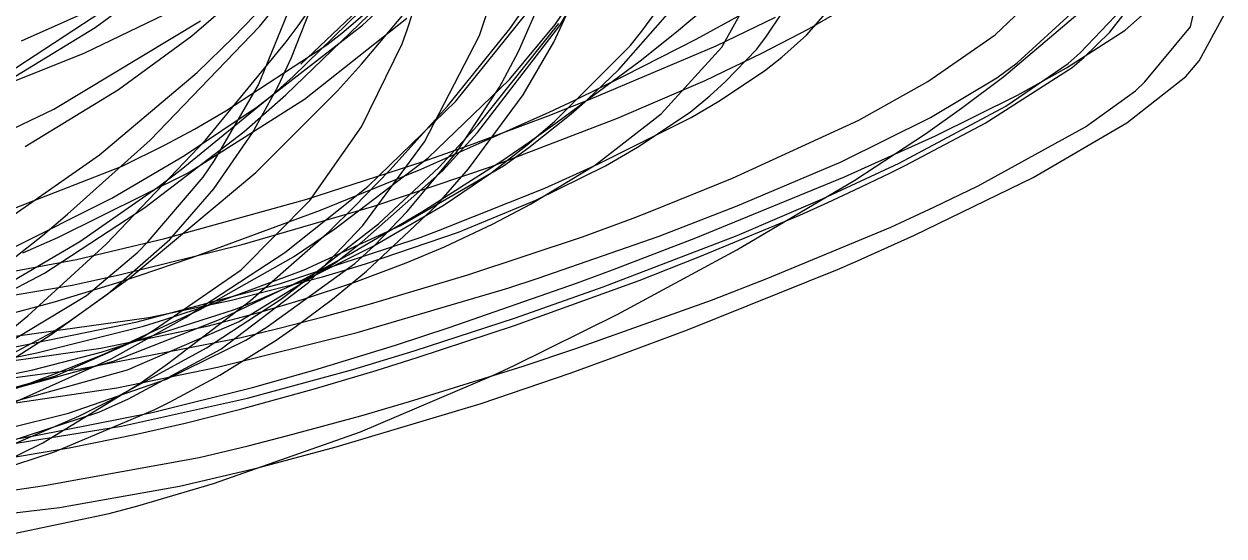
# Model space of a CAD drawing. Header units: metres. Extents: x -663 to 215, y -40 to 703.
# Drawn here: x 148.9 to 212, y 39.7 to 66.7 of the extents above; entities that cross this region are included whole.
import ezdxf

# ---------------------------------------------------------------- set-up
doc = ezdxf.new("R2010")
doc.units = ezdxf.units.M

msp = doc.modelspace()

# ---------------------------------------------------------------- linework, layer by layer
for p, q in [((163.327, 66.587, -1603.514), (167.858, 73.058, -1627.974)), ((161.286, 66.54, -1588.167), (166.168, 72.547, -1612.083)), ((172.867, 66.068, -1640.594), (174.925, 72.251, -1663.353)), ((174.45, 66.423, -1598.866), (177.587, 70.855, -1615.693)), ((176.841, 66.653, -1642.743), (179.821, 71.089, -1662.107)), ((165.626, 66.194, -1612.66), (170.258, 70.202, -1633.045)), ((174.91, 65.233, -1643.188), (177.064, 70.12, -1662.848)), ((177.092, 66.593, -1644.584), (179.2, 70.232, -1658.511)), ((176.767, 65.723, -1614.903), (178.685, 69.857, -1632.084)), ((183.234, 66.269, -1532.906), (187.661, 70.001, -1555.044)), ((152.636, 66.499, -1582.217), (156.546, 69.357, -1596.824)), ((162.975, 64.915, -1667.541), (164.55, 68.934, -1683.431)), ((163.056, 63.918, -1568.178), (168.279, 69.021, -1590.196)), ((166.714, 66.615, -1621.074), (169.588, 69.294, -1632.973)), ((206.832, 66.356, -1581.123), (209.931, 69.096, -1608.962)), ((148.768, 65.785, -1545.456), (155.03, 68.594, -1564.895)), ((161.242, 63.47, -1664.149), (163.397, 68.804, -1686.127)), ((162.677, 62.94, -1565.418), (168.347, 68.422, -1588.639)), ((185.618, 65.455, -1598.675), (187.402, 68.67, -1619.1)), ((190.073, 66.084, -1582.056), (192.013, 68.325, -1600.78)), ((190.181, 66.416, -1544.758), (194.016, 68.639, -1561.456)), ((199.998, 66.106, -1576.65), (202.493, 68.487, -1595.529)), ((147.401, 63.669, -1524.849), (153.5, 67.667, -1544.369)), ((159.929, 65.984, -1565.209), (161.595, 67.704, -1572.137)), ((166.649, 64.562, -1585.936), (169.502, 67.928, -1599.13)), ((169.079, 66.428, -1649.274), (169.608, 68.056, -1655.617)), ((171.622, 62.619, -1638.518), (175.9, 67.938, -1660.819)), ((180.185, 64.277, -1636.462), (183.544, 68.092, -1655.238)), ((181.401, 66.299, -1645.699), (182.625, 67.985, -1653.518)), ((184.255, 65.884, -1517.349), (188.163, 68.035, -1531.809)), ((200.448, 63.909, -1565.562), (204.795, 67.597, -1593.393)), ((210.274, 66.522, -1621.74), (210.566, 67.839, -1634.058)), ((152.091, 65.162, -1554.571), (156.297, 67.177, -1568.192)), ((157.72, 66.058, -1595.327), (159.245, 67.342, -1601.534)), ((163.458, 64.555, -1618.836), (166.147, 67.097, -1630.953)), ((163.657, 62.714, -1605.595), (169.034, 66.981, -1626.878)), ((185.316, 65.527, -1519.489), (188.438, 67.027, -1531.093)), ((187.967, 66.029, -1595.62), (188.777, 67.255, -1604.369)), ((201.139, 64.628, -1580.705), (204.185, 67.405, -1604.864)), ((204.461, 65.15, -1589.754), (206.678, 67.478, -1609.878)), ((206.014, 66.239, -1600.36), (206.701, 67.12, -1608.08)), ((210.73, 64.743, -1612.424), (212.028, 67.157, -1636.407)), ((147.336, 63.254, -1564.38), (152.636, 66.499, -1582.217)), ((150.46, 62.197, -1532.72), (158.187, 66.841, -1553.392)), ((155.534, 60.572, -1563.572), (161.286, 66.54, -1588.167)), ((161.166, 62.316, -1600.625), (166.714, 66.615, -1621.074)), ((162.693, 65.731, -1600.258), (163.327, 66.587, -1603.514)), ((168.794, 65.632, -1646.111), (169.079, 66.428, -1649.274)), ((171.181, 62.359, -1583.172), (174.45, 66.423, -1598.866)), ((172.755, 60.961, -1620.529), (177.092, 66.593, -1644.584)), ((172.782, 61.35, -1636.654), (177.033, 66.704, -1659.247)), ((174.441, 63.747, -1629.45), (176.841, 66.653, -1642.743)), ((180.789, 65.522, -1642.018), (181.401, 66.299, -1645.699)), ((187.721, 65.138, -1535.349), (190.181, 66.416, -1544.758)), ((203.749, 64.378, -1562.581), (206.832, 66.356, -1581.123)), ((207.871, 63.629, -1595.164), (210.274, 66.522, -1621.74)), ((153.874, 63.232, -1580.862), (157.72, 66.058, -1595.327)), ((158.005, 64.119, -1557.56), (159.929, 65.984, -1565.209)), ((158.455, 60.569, -1580.256), (162.693, 65.731, -1600.258)), ((164.838, 65.571, -1609.379), (165.626, 66.194, -1612.66)), ((169.971, 60.484, -1617.737), (172.867, 66.068, -1640.594)), ((175.152, 62.941, -1602.942), (176.767, 65.723, -1614.903)), ((180.468, 63.944, -1504.686), (184.255, 65.884, -1517.349)), ((181.318, 64.742, -1524.111), (183.234, 66.269, -1532.906)), ((187.447, 65.348, -1590.686), (187.967, 66.029, -1595.62)), ((188.76, 64.922, -1572.3), (190.073, 66.084, -1582.056)), ((196.455, 63.656, -1557.135), (199.998, 66.106, -1576.65)), ((204.649, 64.911, -1588.801), (206.014, 66.239, -1600.36)), ((147.456, 63.293, -1540.765), (152.091, 65.162, -1554.571)), ((159.524, 62.111, -1589.503), (164.838, 65.571, -1609.379)), ((166.654, 61.27, -1627.304), (168.794, 65.632, -1646.111)), ((173.914, 63.356, -1635.257), (174.91, 65.233, -1643.188)), ((176.802, 61.554, -1621.855), (180.789, 65.522, -1642.018)), ((178.686, 62.726, -1498.157), (185.316, 65.527, -1519.489)), ((182.419, 61.955, -1574.846), (185.618, 65.455, -1598.675)), ((184.73, 63.709, -1525.012), (187.721, 65.138, -1535.349)), ((185.793, 63.627, -1577.878), (187.447, 65.348, -1590.686)), ((203.826, 64.596, -1584.994), (204.461, 65.15, -1589.754)), ((162.277, 63.408, -1661.274), (162.975, 64.915, -1667.541)), ((165.384, 63.151, -1580.349), (166.649, 64.562, -1585.936)), ((176.966, 61.525, -1505.929), (181.318, 64.742, -1524.111)), ((187.862, 64.219, -1566.411), (188.76, 64.922, -1572.3)), ((200.074, 63.838, -1573.809), (201.139, 64.628, -1580.705)), ((200.552, 62.361, -1566.103), (203.826, 64.596, -1584.994)), ((204.035, 64.387, -1584.258), (204.649, 64.911, -1588.801)), ((210.021, 63.907, -1604.295), (210.73, 64.743, -1612.424)), ((152.866, 59.794, -1538.935), (158.005, 64.119, -1557.56)), ((162.066, 63.011, -1564.202), (163.056, 63.918, -1568.178)), ((177.909, 62.691, -1496.652), (180.468, 63.944, -1504.686)), ((178.549, 62.706, -1628.336), (180.185, 64.277, -1636.462)), ((185.449, 62.624, -1553.143), (187.862, 64.219, -1566.411)), ((196.595, 61.75, -1555.63), (200.074, 63.838, -1573.809)), ((198.227, 62.245, -1553.908), (200.448, 63.909, -1565.562)), ((199.467, 61.455, -1559.578), (204.035, 64.387, -1584.258)), ((201.158, 62.934, -1549.744), (203.749, 64.378, -1562.581)), ((206.916, 61.473, -1581.673), (210.021, 63.907, -1604.295)), ((148.957, 60.235, -1564.049), (153.874, 63.232, -1580.862)), ((158.92, 59.489, -1645.602), (161.242, 63.47, -1664.149)), ((160.923, 60.952, -1650.423), (162.277, 63.408, -1661.274)), ((161.099, 58.87, -1562.963), (165.384, 63.151, -1580.349)), ((170.167, 59.638, -1609.383), (174.441, 63.747, -1629.45)), ((171.635, 59.901, -1619.586), (173.914, 63.356, -1635.257)), ((180.124, 61.717, -1510.834), (184.73, 63.709, -1525.012)), ((184.987, 62.896, -1572.339), (185.793, 63.627, -1577.878)), ((192.818, 61.608, -1540.814), (196.455, 63.656, -1557.135)), ((204.741, 61.26, -1574.079), (207.375, 63.167, -1590.967)), ((207.375, 63.167, -1590.967), (207.871, 63.629, -1595.164)), ((157.172, 59.02, -1546.087), (162.066, 63.011, -1564.202)), ((157.535, 58.848, -1584.166), (163.657, 62.714, -1605.595)), ((160.456, 60.994, -1556.945), (162.677, 62.94, -1565.418)), ((166.995, 58.129, -1618.243), (171.622, 62.619, -1638.518)), ((172.277, 59.061, -1585.438), (175.152, 62.941, -1602.942)), ((176.479, 61.851, -1491.521), (178.686, 62.726, -1498.157)), ((176.534, 62.035, -1492.476), (177.909, 62.691, -1496.652)), ((177.689, 61.941, -1624.276), (178.549, 62.706, -1628.336)), ((183.942, 62.045, -1565.794), (184.987, 62.896, -1572.339)), ((184.004, 61.764, -1546.059), (185.449, 62.624, -1553.143)), ((196.845, 60.796, -1531.817), (201.158, 62.934, -1549.744)), ((141.546, 57.893, -1511.416), (150.46, 62.197, -1532.72)), ((157.338, 59.756, -1587.621), (161.166, 62.316, -1600.625)), ((157.866, 61.15, -1583.658), (159.524, 62.111, -1589.503)), ((168.153, 58.99, -1569.886), (171.181, 62.359, -1583.172)), ((169.786, 59.043, -1473.669), (176.534, 62.035, -1492.476)), ((175.456, 60.177, -1614.521), (177.689, 61.941, -1624.276)), ((178.957, 59.269, -1555.321), (182.419, 61.955, -1574.846)), ((181.174, 60.19, -1551.092), (183.942, 62.045, -1565.794)), ((194.931, 59.358, -1541.508), (200.552, 62.361, -1566.103)), ((196.32, 60.901, -1544.876), (198.227, 62.245, -1553.908)), ((163.943, 57.385, -1608.408), (166.654, 61.27, -1627.304)), ((170.742, 59.147, -1626.967), (172.782, 61.35, -1636.654)), ((172.529, 60.378, -1480.33), (176.479, 61.851, -1491.521)), ((173.493, 59.181, -1492.825), (180.124, 61.717, -1510.834)), ((175.373, 60.321, -1615.281), (176.802, 61.554, -1621.855)), ((175.486, 60.478, -1500.029), (176.966, 61.525, -1505.929)), ((179.09, 59.294, -1526.073), (184.004, 61.764, -1546.059)), ((186.167, 58.556, -1516.369), (192.818, 61.608, -1540.814)), ((191.885, 59.427, -1535.582), (196.595, 61.75, -1555.63)), ((195.252, 59.228, -1541.429), (199.467, 61.455, -1559.578)), ((199.091, 58.169, -1547.945), (204.741, 61.26, -1574.079)), ((201.993, 58.6, -1556.719), (206.916, 61.473, -1581.673)), ((155.262, 57.017, -1538.797), (160.456, 60.994, -1556.945)), ((156.323, 60.316, -1578.393), (157.866, 61.15, -1583.658)), ((158.89, 58.005, -1636.116), (160.923, 60.952, -1650.423)), ((170.918, 58.942, -1611.21), (172.755, 60.961, -1620.529)), ((192.069, 58.639, -1514.631), (196.845, 60.796, -1531.817)), ((192.601, 58.467, -1529.33), (196.32, 60.901, -1544.876)), ((151.188, 56.666, -1546.771), (155.534, 60.572, -1563.572)), ((153.221, 55.09, -1558.18), (158.455, 60.569, -1580.256)), ((154.062, 59.199, -1570.986), (156.323, 60.316, -1578.393)), ((166.725, 56.068, -1597.361), (169.971, 60.484, -1617.737)), ((169.906, 59.448, -1473.218), (172.529, 60.378, -1480.33)), ((173.45, 58.83, -1607.007), (175.373, 60.321, -1615.281)), ((174.04, 59.484, -1494.423), (175.486, 60.478, -1500.029)), ((174.123, 59.217, -1609.016), (175.456, 60.177, -1614.521)), ((179.493, 59.205, -1543.099), (181.174, 60.19, -1551.092)), ((147.032, 55.705, -1519.913), (152.866, 59.794, -1538.935)), ((153.527, 57.508, -1575.443), (157.338, 59.756, -1587.621)), ((158.332, 58.61, -1641.269), (158.92, 59.489, -1645.602)), ((163.782, 57.468, -1457.656), (169.906, 59.448, -1473.218)), ((165.252, 55.89, -1589.522), (170.167, 59.638, -1609.383)), ((169.064, 56.804, -1604.204), (171.635, 59.901, -1619.586)), ((169.822, 56.788, -1478.971), (174.04, 59.484, -1494.423)), ((186.419, 57.106, -1515.721), (191.885, 59.427, -1535.582)), ((190.911, 57.475, -1526.441), (194.931, 59.358, -1541.508)), ((147.681, 56.697, -1551.888), (154.062, 59.199, -1570.986)), ((150.68, 55.445, -1562.57), (157.535, 58.848, -1584.166)), ((154.459, 53.326, -1539.127), (161.099, 58.87, -1562.963)), ((155.948, 58.084, -1541.74), (157.172, 59.02, -1546.087)), ((164.504, 56.883, -1460.019), (169.786, 59.043, -1473.669)), ((166.273, 57.048, -1562.088), (168.153, 58.99, -1569.886)), ((166.687, 55.206, -1591.801), (170.918, 58.942, -1611.21)), ((167.308, 57.09, -1477.615), (173.493, 59.181, -1492.825)), ((167.547, 56.155, -1613.188), (170.742, 59.147, -1626.967)), ((168.7, 56.073, -1589.234), (174.123, 59.217, -1609.016)), ((170.6, 57.126, -1576.374), (172.277, 59.061, -1585.438)), ((171.01, 57.16, -1597.261), (173.45, 58.83, -1607.007)), ((175.538, 57.189, -1539.278), (178.957, 59.269, -1555.321)), ((175.831, 57.399, -1527.889), (179.493, 59.205, -1543.099)), ((176.307, 58.036, -1516.016), (179.09, 59.294, -1526.073)), ((192.572, 57.927, -1531.028), (194.49, 58.846, -1538.356)), ((194.49, 58.846, -1538.356), (195.252, 59.228, -1541.429)), ((151.836, 55.233, -1527.988), (155.948, 58.084, -1541.74)), ((155.426, 55.228, -1622.505), (158.332, 58.61, -1641.269)), ((162.626, 54.647, -1601.292), (166.995, 58.129, -1618.243)), ((181.848, 56.812, -1502.266), (186.167, 58.556, -1516.369)), ((184.248, 55.433, -1490.283), (192.069, 58.639, -1514.631)), ((186.402, 54.785, -1507.013), (192.601, 58.467, -1529.33)), ((195.738, 55.56, -1531.945), (201.993, 58.6, -1556.719)), ((196.763, 57.032, -1538.575), (199.091, 58.169, -1547.945)), ((148.024, 54.758, -1559.029), (153.527, 57.508, -1575.443)), ((156.302, 55.392, -1439.991), (163.782, 57.468, -1457.656)), ((156.567, 55.332, -1621.568), (158.89, 58.005, -1636.116)), ((170.699, 55.802, -1498.175), (176.307, 58.036, -1516.016)), ((186.415, 55.554, -1511.317), (190.911, 57.475, -1526.441)), ((191.194, 57.29, -1525.997), (192.572, 57.927, -1531.028)), ((149.975, 53.564, -1521.938), (155.262, 57.017, -1538.797)), ((157.69, 54.378, -1443.619), (164.504, 56.883, -1460.019)), ((160.328, 53.739, -1587.694), (163.943, 57.385, -1608.408)), ((160.378, 55.068, -1461.946), (167.308, 57.09, -1477.615)), ((164.96, 55.757, -1556.836), (166.273, 57.048, -1562.088)), ((166.925, 53.67, -1559.196), (170.6, 57.126, -1576.374)), ((167.311, 55.012, -1583.765), (171.01, 57.16, -1597.261)), ((171.759, 55.723, -1513.071), (175.831, 57.399, -1527.889)), ((173.586, 56.154, -1530.973), (175.538, 57.189, -1539.278)), ((182.315, 55.521, -1502.195), (186.419, 57.106, -1515.721)), ((189.712, 56.626, -1520.791), (191.194, 57.29, -1525.997)), ((194.508, 55.994, -1530.158), (196.763, 57.032, -1538.575)), ((149.864, 55.55, -1541.862), (151.188, 56.666, -1546.771)), ((165.968, 54.538, -1465.595), (169.822, 56.788, -1478.971)), ((167.316, 55.012, -1594.624), (169.064, 56.804, -1604.204)), ((178.274, 55.476, -1491.34), (180.953, 56.465, -1499.446)), ((180.953, 56.465, -1499.446), (181.848, 56.812, -1502.266)), ((184.363, 54.405, -1503.663), (189.712, 56.626, -1520.791)), ((160.823, 52.123, -1541.498), (164.96, 55.757, -1556.836)), ((162.451, 52.222, -1593.638), (167.547, 56.155, -1613.188)), ((163.077, 54.429, -1581.362), (165.252, 55.89, -1589.522)), ((163.631, 53.743, -1572.757), (168.7, 56.073, -1589.234)), ((163.861, 53.074, -1581.867), (166.725, 56.068, -1597.361)), ((166.91, 54.073, -1497.44), (171.759, 55.723, -1513.071)), ((169.745, 55.442, -1495.284), (170.699, 55.802, -1498.175)), ((171.025, 54.956, -1520.957), (173.586, 56.154, -1530.973)), ((179.373, 52.849, -1490.147), (186.415, 55.554, -1511.317)), ((188.022, 53.305, -1508.889), (194.508, 55.994, -1530.158)), ((192.598, 54.151, -1520.827), (195.738, 55.56, -1531.945)), ((145.601, 51.588, -1508.943), (151.836, 55.233, -1527.988)), ((147.648, 53.796, -1533.954), (149.864, 55.55, -1541.862)), ((148.841, 54.631, -1557.021), (150.68, 55.445, -1562.57)), ((149.099, 51.323, -1542.274), (153.221, 55.09, -1558.18)), ((151.656, 54.281, -1429.545), (156.302, 55.392, -1439.991)), ((153.301, 52.475, -1603.355), (156.567, 55.332, -1621.568)), ((153.911, 53.483, -1448.284), (160.378, 55.068, -1461.946)), ((154.896, 54.679, -1619.264), (155.426, 55.228, -1622.505)), ((162.337, 53.004, -1475.033), (169.745, 55.442, -1495.284)), ((164.252, 53.479, -1573.393), (167.311, 55.012, -1583.765)), ((165.323, 54.142, -1585.851), (166.687, 55.206, -1591.801)), ((166.311, 54.073, -1589.371), (167.316, 55.012, -1594.624)), ((169.012, 54.108, -1513.582), (171.025, 54.956, -1520.957)), ((172.246, 53.476, -1474.467), (178.274, 55.476, -1491.34)), ((175.952, 53.307, -1483.117), (182.315, 55.521, -1502.195)), ((179.867, 53.748, -1477.732), (184.248, 55.433, -1490.283)), ((152.188, 52.383, -1604.049), (154.896, 54.679, -1619.264)), ((155.016, 53.465, -1437.423), (157.69, 54.378, -1443.619)), ((157.403, 51.229, -1583.046), (162.626, 54.647, -1601.292)), ((158.168, 51.653, -1564.545), (163.077, 54.429, -1581.362)), ((163.651, 53.276, -1457.818), (165.968, 54.538, -1465.595)), ((180.131, 51.402, -1487.006), (186.402, 54.785, -1507.013)), ((181.26, 53.188, -1494.346), (184.363, 54.405, -1503.663)), ((144.904, 53.022, -1415.138), (151.656, 54.281, -1429.545)), ((155.751, 50.579, -1565.565), (160.328, 53.739, -1587.694)), ((158.827, 51.949, -1558.451), (163.631, 53.743, -1572.757)), ((160.226, 51.02, -1565.399), (165.323, 54.142, -1585.851)), ((161.699, 50.749, -1567.903), (166.311, 54.073, -1589.371)), ((164.604, 53.368, -1490.445), (165.959, 53.774, -1494.51)), ((165.131, 52.193, -1551.511), (166.925, 53.67, -1559.196)), ((165.959, 53.774, -1494.51), (166.91, 54.073, -1497.44)), ((166.3, 53.09, -1504.298), (169.012, 54.108, -1513.582)), ((177.972, 53.041, -1472.489), (179.867, 53.748, -1477.732)), ((183.8, 50.592, -1493.571), (191.702, 53.759, -1517.767)), ((191.702, 53.759, -1517.767), (192.598, 54.151, -1520.827)), ((142.509, 49.638, -1500.512), (149.975, 53.564, -1521.938)), ((150.281, 50.303, -1525.367), (154.459, 53.326, -1539.127)), ((150.508, 52.05, -1427.331), (153.791, 53.061, -1434.629)), ((151.434, 52.94, -1443.218), (153.911, 53.483, -1448.284)), ((153.791, 53.061, -1434.629), (155.016, 53.465, -1437.423)), ((159.253, 49.566, -1560.425), (163.861, 53.074, -1581.867)), ((159.273, 51.155, -1443.724), (163.651, 53.276, -1457.818)), ((159.823, 52.148, -1477.135), (164.604, 53.368, -1490.445)), ((160.991, 52.059, -1563.017), (164.252, 53.479, -1573.393)), ((163.55, 52.177, -1495.474), (166.3, 53.09, -1504.298)), ((167.124, 51.96, -1461.062), (172.246, 53.476, -1474.467)), ((171.321, 50.73, -1455.227), (177.972, 53.041, -1472.489)), ((174.356, 52.778, -1478.518), (175.952, 53.307, -1483.117)), ((174.699, 50.818, -1476.123), (181.26, 53.188, -1494.346)), ((185.061, 52.151, -1499.865), (188.022, 53.305, -1508.889)), ((144.062, 51.689, -1428.875), (151.434, 52.94, -1443.218)), ((151.24, 51.012, -1592.683), (153.301, 52.475, -1603.355)), ((154.86, 50.998, -1456.677), (162.337, 53.004, -1475.033)), ((166.432, 50.443, -1457.284), (174.356, 52.778, -1478.518)), ((174.752, 51.213, -1477.225), (179.373, 52.849, -1490.147)), ((145.27, 50.657, -1416.175), (150.508, 52.05, -1427.331)), ((147.952, 49.826, -1582.892), (152.188, 52.383, -1604.049)), ((155.474, 51.242, -1465.911), (159.823, 52.148, -1477.135)), ((156.316, 51.129, -1551.33), (158.827, 51.949, -1558.451)), ((156.445, 48.789, -1526.62), (160.823, 52.123, -1541.498)), ((158.493, 49.631, -1579.712), (162.451, 52.222, -1593.638)), ((159.977, 51.647, -1559.881), (160.991, 52.059, -1563.017)), ((161.323, 51.511, -1488.678), (163.55, 52.177, -1495.474)), ((163.224, 50.773, -1543.84), (165.131, 52.193, -1551.511)), ((164.644, 51.276, -1454.797), (167.124, 51.96, -1461.062)), ((177.932, 49.604, -1479.951), (185.061, 52.151, -1499.865)), ((145.477, 48.386, -1529.241), (149.099, 51.323, -1542.274)), ((147.803, 50.171, -1447.991), (155.474, 51.242, -1465.911)), ((152.958, 49.402, -1539.958), (159.977, 51.647, -1559.881)), ((153.103, 49.311, -1548.711), (158.168, 51.653, -1564.545)), ((153.493, 49.05, -1570.349), (157.403, 51.229, -1583.046)), ((153.603, 48.934, -1426.421), (159.273, 51.155, -1443.724)), ((158.532, 50.772, -1480.59), (161.323, 51.511, -1488.678)), ((162.392, 50.691, -1449.248), (164.644, 51.276, -1454.797)), ((169.418, 49.478, -1463.155), (174.752, 51.213, -1477.225)), ((174.677, 48.711, -1471.021), (180.131, 51.402, -1487.006)), ((147.135, 49.426, -1439.348), (154.86, 50.998, -1456.677)), ((149.566, 49.383, -1533.493), (155.187, 50.783, -1548.196)), ((150.357, 50.447, -1588.256), (151.24, 51.012, -1592.683)), ((152.948, 49.616, -1465.693), (158.532, 50.772, -1480.59)), ((154.352, 48.481, -1543.948), (160.226, 51.02, -1565.399)), ((155.003, 50.134, -1562.147), (155.751, 50.579, -1565.565)), ((155.187, 50.783, -1548.196), (156.316, 51.129, -1551.33)), ((160.317, 50.181, -1444.243), (162.392, 50.691, -1449.248)), ((160.57, 50.043, -1562.933), (161.699, 50.749, -1567.903)), ((162.173, 50.041, -1539.774), (163.224, 50.773, -1543.84)), ((168.442, 49.784, -1448.052), (171.321, 50.73, -1455.227)), ((169.591, 49.124, -1462.795), (174.699, 50.818, -1476.123)), ((180.042, 49.18, -1482.847), (183.8, 50.592, -1493.571)), ((146.277, 47.746, -1513.031), (150.281, 50.303, -1525.367)), ((148, 49.183, -1577.016), (150.357, 50.447, -1588.256)), ((150.523, 48.153, -1543.49), (155.003, 50.134, -1562.147)), ((151.848, 48.536, -1425.048), (160.317, 50.181, -1444.243)), ((156.4, 47.981, -1545.979), (160.57, 50.043, -1562.933)), ((159.085, 48.624, -1439.011), (166.432, 50.443, -1457.284)), ((159.194, 48.205, -1529.009), (162.173, 50.041, -1539.774)), ((146.916, 48.827, -1526.838), (149.566, 49.383, -1533.493)), ((146.977, 48.766, -1451.106), (152.948, 49.616, -1465.693)), ((149.362, 48.472, -1530.361), (152.958, 49.402, -1539.958)), ((150.417, 48.228, -1540.747), (153.103, 49.311, -1548.711)), ((153.438, 46.866, -1563.297), (158.493, 49.631, -1579.712)), ((154.396, 46.955, -1540.598), (159.253, 49.566, -1560.425)), ((164.144, 48.468, -1437.754), (168.442, 49.784, -1448.052)), ((166.206, 48.502, -1454.995), (169.418, 49.478, -1463.155)), ((175.153, 48.666, -1472.551), (177.932, 49.604, -1479.951)), ((147.143, 46.209, -1551.355), (153.493, 49.05, -1570.349)), ((147.699, 47.313, -1409.417), (153.603, 48.934, -1426.421)), ((153.786, 47.535, -1426.519), (159.085, 48.624, -1439.011)), ((154.986, 47.757, -1521.864), (156.445, 48.789, -1526.62)), ((167.43, 48.442, -1457.319), (169.591, 49.124, -1462.795)), ((169.175, 46.808, -1457.466), (175.153, 48.666, -1472.551)), ((173.592, 48.196, -1467.935), (174.677, 48.711, -1471.021)), ((177.63, 48.307, -1476.201), (180.042, 49.18, -1482.847)), ((144.987, 47.568, -1519.274), (149.362, 48.472, -1530.361)), ((145.395, 47.667, -1411.277), (151.848, 48.536, -1425.048)), ((145.547, 46.756, -1524.831), (150.523, 48.153, -1543.49)), ((148.292, 46.792, -1523.598), (154.352, 48.481, -1543.948)), ((148.501, 47.522, -1535.245), (150.417, 48.228, -1540.747)), ((151.235, 46.203, -1526.918), (156.4, 47.981, -1545.979)), ((156.59, 46.795, -1520.193), (159.194, 48.205, -1529.009)), ((160.65, 46.992, -1441.502), (166.206, 48.502, -1454.995)), ((160.926, 47.551, -1430.29), (164.144, 48.468, -1437.754)), ((164.239, 47.491, -1449.462), (167.43, 48.442, -1457.319)), ((166.602, 45.212, -1449.264), (173.592, 48.196, -1467.935)), ((172.943, 46.711, -1463.862), (177.63, 48.307, -1476.201)), ((146.669, 46.482, -1410.724), (153.786, 47.535, -1426.519)), ((149.883, 44.638, -1506.406), (154.986, 47.757, -1521.864)), ((155.649, 46.231, -1418.57), (160.926, 47.551, -1430.29)), ((160.361, 46.427, -1440.221), (164.239, 47.491, -1449.462)), ((151.792, 46.049, -1558.151), (153.438, 46.866, -1563.297)), ((152.832, 46.256, -1534.564), (154.396, 46.955, -1540.598)), ((154.029, 45.51, -1426.251), (160.65, 46.992, -1441.502)), ((155.786, 46.385, -1517.547), (156.59, 46.795, -1520.193)), ((166.616, 46.06, -1451.215), (169.175, 46.808, -1457.466)), ((147.989, 45.394, -1515.684), (151.235, 46.203, -1526.918)), ((148.163, 44.729, -1517.895), (152.832, 46.256, -1534.564)), ((149.528, 45.02, -1405.689), (155.649, 46.231, -1418.57)), ((150.496, 44.17, -1501.491), (155.786, 46.385, -1517.547)), ((157.371, 45.676, -1433.286), (160.361, 46.427, -1440.221)), ((165.325, 44.425, -1445.073), (172.943, 46.711, -1463.862)), ((147.019, 44.388, -1410.985), (154.029, 45.51, -1426.251)), ((147.653, 44.262, -1545.816), (151.792, 46.049, -1558.151)), ((154.823, 45.088, -1427.508), (157.371, 45.676, -1433.286)), ((162.782, 45.021, -1442.143), (166.616, 46.06, -1451.215)), ((147.901, 44.743, -1402.352), (149.528, 45.02, -1405.689)), ((151.275, 44.369, -1419.677), (154.823, 45.088, -1427.508)), ((158.873, 42.498, -1430.153), (166.602, 45.212, -1449.264)), ((160.691, 44.488, -1437.301), (162.782, 45.021, -1442.143)), ((144.083, 41.769, -1490.389), (149.883, 44.638, -1506.406)), ((147.213, 43.701, -1410.993), (151.275, 44.369, -1419.677)), ((158.121, 43.876, -1431.47), (160.691, 44.488, -1437.301)), ((161.193, 43.326, -1435.318), (165.325, 44.425, -1445.073)), ((145.669, 42.596, -1488.003), (150.496, 44.17, -1501.491)), ((149.971, 42.398, -1413.976), (158.121, 43.876, -1431.47)), ((157.074, 42.365, -1425.924), (161.193, 43.326, -1435.318)), ((147.963, 42.101, -1409.792), (149.971, 42.398, -1413.976)), ((150.759, 41.235, -1412.191), (157.074, 42.365, -1425.924)), ((154.885, 41.32, -1420.755), (158.873, 42.498, -1430.153)), ((145.363, 40.614, -1401.016), (150.759, 41.235, -1412.191)), ((153.378, 40.913, -1417.276), (154.885, 41.32, -1420.755)), ((147.703, 39.737, -1404.746), (153.378, 40.913, -1417.276))]:
    msp.add_line(p, q)

doc.saveas('drawing.dxf')
